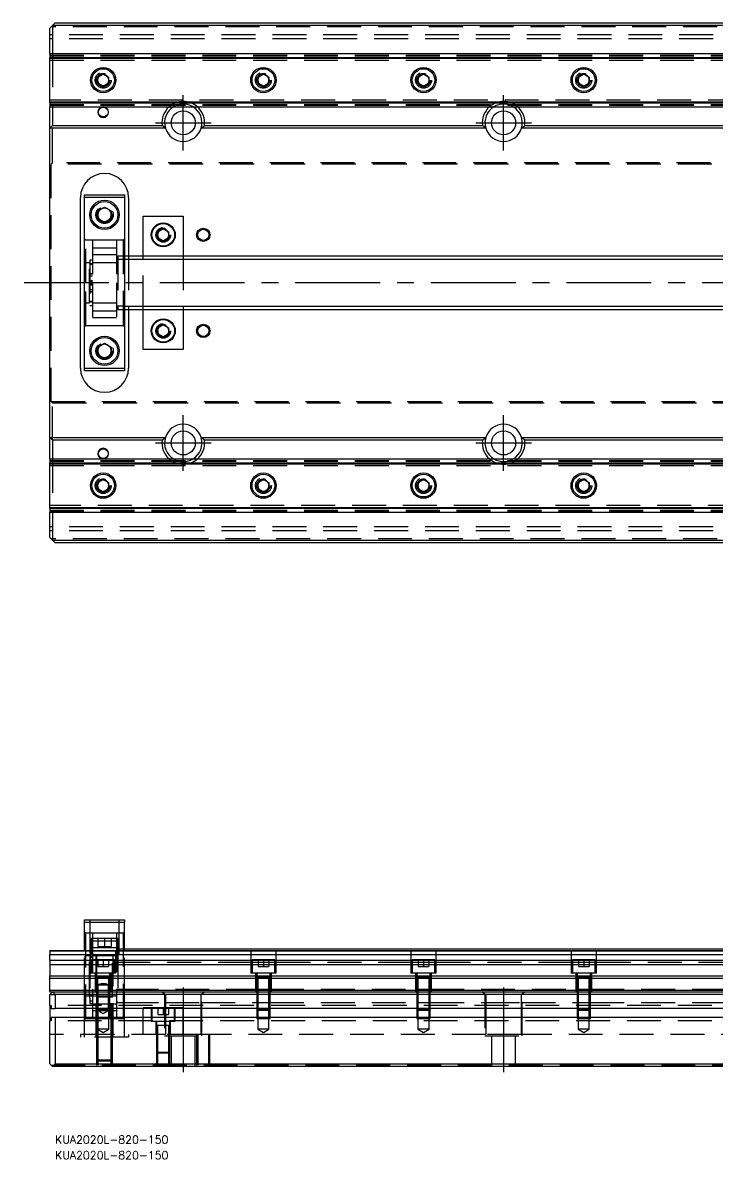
# Model space of a CAD drawing. Extents: x -10 to 1021, y -329 to 120.
# Drawn here: x -10.1 to 250, y -328.5 to 97.5 of the extents above; entities that cross this region are included whole.
import ezdxf

# ---------------------------------------------------------------- set-up
doc = ezdxf.new("R2010")
doc.units = 0
doc.linetypes.add('CENTER', pattern=[50.8, 31.75, -6.35, 6.35, -6.35])
doc.linetypes.add('DASHED', pattern=[19.05, 12.7, -6.35])
doc.layers.get('0').update_dxf_attribs({"linetype": 'CONTINUOUS'})
doc.layers.add('CENTER', color=1, linetype='CENTER')
doc.styles.get("Standard").update_dxf_attribs({"font": 'txt.shx', "height": 3, "bigfont": 'bigfont.shx'})

# ---------------------------------------------------------------- blocks, each defined once
blk = doc.blocks.new('*U2')
at = {"color": 7, "linetype": 'CONTINUOUS'}
blk.add_text('KUA2020L-820-150', height=3, dxfattribs=at).set_placement((1.99, -322.65))
blk = doc.blocks.new('*U3')
at = {"color": 7, "linetype": 'CONTINUOUS'}
blk.add_text('KUA2020L-820-150', height=3, dxfattribs=at).set_placement((1.99, -328.5))

msp = doc.modelspace()

# ---------------------------------------------------------------- linework, layer by layer
at = {"color": 7, "linetype": 'CONTINUOUS'}
for p, q in [((1, 96.5), (0, 95.5)), ((0, 86), (0, 95.5)), ((2, 97.5), (1, 96.5)), ((1, 96.5), (1, 86)), ((335, 96.5), (1, 96.5)), ((2, 97.5), (335, 97.5)), ((0, 86), (0, 84.48)), ((0, 86), (335, 86)), ((0, 84.48), (327.73, 84.48)), ((0, 84.2), (0, 84.48)), ((0, 84.2), (327.05, 84.2)), ((0, 67.8), (0, 84.2)), ((18, 77.15), (20, 78.31)), ((18, 74.85), (18, 77.15)), ((20, 78.31), (22, 77.15)), ((22, 77.15), (22, 74.85)), ((78, 77.15), (80, 78.31)), ((78, 74.85), (78, 77.15)), ((80, 78.31), (82, 77.15)), ((82, 77.15), (82, 74.85)), ((138, 77.15), (140, 78.31)), ((138, 74.85), (138, 77.15)), ((140, 78.31), (142, 77.15)), ((142, 77.15), (142, 74.85)), ((198, 77.15), (200, 78.31)), ((198, 74.85), (198, 77.15)), ((200, 78.31), (202, 77.15)), ((202, 77.15), (202, 74.85)), ((20, 73.69), (18, 74.85)), ((22, 74.85), (20, 73.69)), ((80, 73.69), (78, 74.85)), ((82, 74.85), (80, 73.69)), ((140, 73.69), (138, 74.85)), ((142, 74.85), (140, 73.69)), ((200, 73.69), (198, 74.85)), ((202, 74.85), (200, 73.69)), ((0, 67.52), (0, 67.8)), ((0, 67.8), (335, 67.8)), ((0, 67.52), (0, 66)), ((0, 67.52), (335, 67.52)), ((0, 58), (0, 66)), ((0, 66), (335, 66)), ((1, 66), (1, 59)), ((0, 58), (1, 59)), ((0, -58), (0, 58)), ((43.29, 58), (0, 58)), ((1, 59), (42.06, 59)), ((43.29, 58), (42.06, 59)), ((56.71, 58), (57.94, 59)), ((163.29, 58), (56.71, 58)), ((57.94, 59), (162.06, 59)), ((163.29, 58), (162.06, 59)), ((176.71, 58), (177.94, 59)), ((283.29, 58), (176.71, 58)), ((177.94, 59), (282.06, 59)), ((11.5, -32), (11.5, 32)), ((13, 32), (13, 33)), ((13, 33), (28, 33)), ((28, 32), (13, 32)), ((13, -32), (13, 32)), ((28, 33), (28, 32)), ((28, 32), (28, -32)), ((29.5, 32), (29.5, 10)), ((18, 26.94), (20.5, 28.39)), ((18, 24.06), (18, 26.94)), ((20.5, 28.39), (23, 26.94)), ((23, 26.94), (23, 24.06)), ((20.5, 22.61), (18, 24.06)), ((23, 24.06), (20.5, 22.61)), ((35, 25), (50, 25)), ((35, 10), (35, 25)), ((50, 25), (50, 10)), ((40.5, 19.15), (42.5, 20.31)), ((40.5, 16.85), (40.5, 19.15)), ((42.5, 20.31), (44.5, 19.15)), ((44.5, 19.15), (44.5, 16.85)), ((42.5, 15.69), (40.5, 16.85)), ((44.5, 16.85), (42.5, 15.69)), ((335, 10), (28, 10)), ((28, -10), (335, -10)), ((29.5, -10), (29.5, -32)), ((35, -25), (35, -10)), ((50, -10), (50, -25)), ((40.5, -16.85), (42.5, -15.69)), ((40.5, -19.15), (40.5, -16.85)), ((42.5, -15.69), (44.5, -16.85)), ((44.5, -16.85), (44.5, -19.15)), ((42.5, -20.31), (40.5, -19.15)), ((44.5, -19.15), (42.5, -20.31)), ((18, -24.06), (20.5, -22.61)), ((18, -26.94), (18, -24.06)), ((20.5, -22.61), (23, -24.06)), ((23, -24.06), (23, -26.94)), ((50, -25), (35, -25)), ((20.5, -28.39), (18, -26.94)), ((23, -26.94), (20.5, -28.39)), ((13, -32), (28, -32)), ((13, -33), (13, -32)), ((28, -33), (13, -33)), ((28, -32), (28, -33)), ((0, -66), (0, -58)), ((0, -58), (43.29, -58)), ((1, -59), (0, -58)), ((42.06, -59), (1, -59)), ((1, -59), (1, -66)), ((42.06, -59), (43.29, -58)), ((56.71, -58), (163.29, -58)), ((57.94, -59), (56.71, -58)), ((162.06, -59), (57.94, -59)), ((162.06, -59), (163.29, -58)), ((176.71, -58), (283.29, -58)), ((177.94, -59), (176.71, -58)), ((282.06, -59), (177.94, -59)), ((0, -66), (0, -67.52)), ((0, -66), (335, -66)), ((0, -67.52), (335, -67.52)), ((0, -67.8), (0, -67.52)), ((0, -67.8), (335, -67.8)), ((0, -84.2), (0, -67.8)), ((18, -74.85), (20, -73.69)), ((18, -77.15), (18, -74.85)), ((20, -73.69), (22, -74.85)), ((22, -74.85), (22, -77.15)), ((78, -74.85), (80, -73.69)), ((78, -77.15), (78, -74.85)), ((80, -73.69), (82, -74.85)), ((82, -74.85), (82, -77.15)), ((138, -74.85), (140, -73.69)), ((138, -77.15), (138, -74.85)), ((140, -73.69), (142, -74.85)), ((142, -74.85), (142, -77.15)), ((198, -74.85), (200, -73.69)), ((198, -77.15), (198, -74.85)), ((200, -73.69), (202, -74.85)), ((202, -74.85), (202, -77.15)), ((20, -78.31), (18, -77.15)), ((22, -77.15), (20, -78.31)), ((80, -78.31), (78, -77.15)), ((82, -77.15), (80, -78.31)), ((140, -78.31), (138, -77.15)), ((142, -77.15), (140, -78.31)), ((200, -78.31), (198, -77.15)), ((202, -77.15), (200, -78.31)), ((0, -84.48), (0, -84.2)), ((0, -84.2), (327.05, -84.2)), ((0, -84.48), (0, -86)), ((0, -84.48), (327.73, -84.48)), ((0, -95.5), (0, -86)), ((0, -86), (335, -86)), ((1, -86), (1, -96.5)), ((0, -95.5), (1, -96.5)), ((1, -96.5), (2, -97.5)), ((1, -96.5), (335, -96.5)), ((335, -97.5), (2, -97.5)), ((13, -239.72), (13, -238.72)), ((13, -238.72), (28, -238.72)), ((13, -250.23), (13, -239.72)), ((28, -239.72), (13, -239.72)), ((28, -238.72), (28, -239.72)), ((28, -250.23), (28, -239.72)), ((0, -250.39), (0, -250.23)), ((0, -250.23), (335.5, -250.23)), ((0, -250.39), (0, -251.79)), ((0, -250.39), (335.5, -250.39)), ((335.5, -249.72), (28, -249.72)), ((0, -251.79), (335.5, -251.79)), ((0, -253.86), (0, -251.79)), ((0, -253.86), (335.5, -253.86)), ((0, -253.86), (0, -255.48)), ((0, -255.48), (0, -259.78)), ((0, -255.48), (335.5, -255.48)), ((0, -259.78), (335.5, -259.78)), ((0, -260.63), (0, -259.78)), ((0, -260.63), (820, -260.63)), ((0, -265.13), (0, -260.63)), ((0, -265.72), (0, -265.13)), ((0, -265.13), (820, -265.13)), ((0, -266.72), (1, -265.72)), ((0, -265.72), (1, -265.72)), ((0, -270.87), (0, -266.72)), ((1, -265.72), (819, -265.72)), ((1, -265.72), (2, -266.72)), ((818, -266.72), (2, -266.72)), ((2, -266.72), (2, -272.02)), ((0, -270.87), (0, -272.02)), ((0, -270.87), (0.5, -270.87)), ((0, -272.02), (0, -275.42)), ((0.5, -272.02), (0, -272.02)), ((0.5, -270.87), (0.5, -272.02)), ((0.5, -272.02), (2, -272.02)), ((818, -272.02), (2, -272.02)), ((0, -275.42), (0, -276.57)), ((0, -275.42), (0.5, -275.42)), ((0.5, -276.57), (0, -276.57)), ((0, -292.72), (0, -276.57)), ((2, -275.42), (0.5, -275.42)), ((0.5, -275.42), (0.5, -276.57)), ((818, -275.42), (2, -275.42)), ((2, -275.42), (2, -292.72)), ((1, -293.72), (0, -292.72)), ((2, -292.72), (1, -293.72)), ((819, -293.72), (1, -293.72)), ((2, -292.72), (818, -292.72))]:
    msp.add_line(p, q, dxfattribs=at)
at = {"color": 3, "linetype": 'DASHED'}
for p, q in [((345.2, 96), (0.5, 96)), ((820, 93), (0, 93)), ((820, 91.5), (0, 91.5)), ((0, 85.4), (820, 85.4)), ((1, 86), (1, 66)), ((0, 85.15), (335, 85.15)), ((0, 84.42), (335.5, 84.42)), ((0, 83.5), (335.5, 83.5)), ((17.5, 76), (17.53, 76.37)), ((77.5, 76), (77.53, 76.37)), ((137.5, 76), (137.53, 76.37)), ((197.5, 76), (197.53, 76.37)), ((335.5, 68.5), (0, 68.5)), ((0, 67.58), (335.5, 67.58)), ((0, 66.85), (335, 66.85)), ((0, 66.6), (820, 66.6)), ((1, 45), (1, 59)), ((1, 45), (0.5, 44.5)), ((0.5, -44.5), (0.5, 44.5)), ((819.5, 44.5), (0.5, 44.5)), ((819, 45), (1, 45)), ((23.48, 25.86), (23.5, 25.5)), ((40, 18), (40.02, 18.3)), ((13.5, 16), (13, 16.5)), ((16, 16), (13.5, 16)), ((13.5, 0), (13.5, 16)), ((25, 16), (16, 16)), ((16, 16), (16, 0)), ((25, 13.02), (16, 13.02)), ((27.5, 16), (25, 16)), ((25, 16), (25, 0)), ((28, 16.5), (27.5, 16)), ((27.5, 16), (27.5, -16)), ((16, 8.55), (15, 8.55)), ((15, 8.55), (15, -8.55)), ((25, 10.48), (16, 10.48)), ((25.5, 10), (25, 9.5)), ((28, 8.75), (25, 8.75)), ((28, 10), (25.5, 10)), ((25.5, 10), (25.5, -10)), ((29.5, 10), (29.5, -10)), ((35, -10), (35, 10)), ((50, 10), (50, -10)), ((13.5, 7.5), (13, 7)), ((14.85, 7.5), (13.5, 7.5)), ((14.85, -7.5), (14.85, 7.5)), ((15, 7.15), (14.85, 7.15)), ((16, 7.15), (15, 7.15)), ((16, 6.9), (15, 6.9)), ((24.7, 7.5), (16, 7.5)), ((25, 7.5), (24.7, 7.5)), ((13.5, -16), (13.5, 0)), ((16, 3.4), (15, 3.4)), ((15, 3.4), (16, 3.4)), ((16, 2.55), (15, 2.55)), ((15, 0.85), (16, 0.85)), ((15, 0.43), (16, 0.43)), ((16, 0), (16, -16)), ((25, 0), (25, -16)), ((15, -0.43), (16, -0.43)), ((16, -0.85), (15, -0.85)), ((15, -2.55), (16, -2.55)), ((15, -3.4), (16, -3.4)), ((16, -3.4), (15, -3.4)), ((13, -7), (13.5, -7.5)), ((13.5, -7.5), (14.85, -7.5)), ((14.85, -7.15), (15, -7.15)), ((15, -6.9), (16, -6.9)), ((15, -7.15), (16, -7.15)), ((16, -7.5), (24.7, -7.5)), ((24.7, -7.5), (25, -7.5)), ((15, -8.55), (16, -8.55)), ((16, -10.48), (25, -10.48)), ((28, -8.75), (25, -8.75)), ((25, -9.5), (25.5, -10)), ((25.5, -10), (28, -10)), ((13, -16.5), (13.5, -16)), ((13.5, -16), (16, -16)), ((16, -13.02), (25, -13.02)), ((16, -16), (25, -16)), ((25, -16), (27.5, -16)), ((27.5, -16), (28, -16.5)), ((40, -18), (40.02, -17.7)), ((17.5, -25.5), (17.52, -25.15)), ((0.5, -44.5), (819.5, -44.5)), ((0.5, -44.5), (1, -45)), ((1, -59), (1, -45)), ((1, -45), (819, -45)), ((0, -66.6), (820, -66.6)), ((0, -66.85), (335, -66.85)), ((0, -67.58), (335.5, -67.58)), ((1, -66), (1, -86)), ((0, -68.5), (335.5, -68.5)), ((17.5, -76), (17.53, -75.59)), ((77.5, -76), (77.53, -75.59)), ((137.5, -76), (137.53, -75.59)), ((197.5, -76), (197.53, -75.59)), ((335.5, -83.5), (0, -83.5)), ((0, -84.42), (335.5, -84.42)), ((0, -85.15), (335, -85.15)), ((0, -85.4), (820, -85.4)), ((820, -91.5), (0, -91.5)), ((820, -93), (0, -93)), ((345.2, -96), (0.5, -96)), ((15, -238.72), (15, -251.72)), ((26, -251.72), (26, -238.72)), ((13.5, -243.72), (13, -243.22)), ((16, -243.72), (13.5, -243.72)), ((13.5, -275.73), (13.5, -243.72)), ((15.5, -245.72), (15.5, -251.72)), ((25.5, -245.72), (15.5, -245.72)), ((16, -243.72), (16, -245.72)), ((25, -243.72), (16, -243.72)), ((16, -245.72), (16, -275.73)), ((25, -246.7), (16, -246.7)), ((18, -245.72), (18, -248.72)), ((20.5, -245.72), (20.5, -248.72)), ((23, -245.72), (23, -248.72)), ((25, -243.72), (25, -245.72)), ((27.5, -243.72), (25, -243.72)), ((25, -245.72), (25, -275.73)), ((25.5, -251.72), (25.5, -245.72)), ((28, -243.22), (27.5, -243.72)), ((27.5, -243.72), (27.5, -275.73)), ((13, -265.72), (13, -250.23)), ((16, -250.62), (15, -250.62)), ((15.25, -250.23), (15.25, -258.72)), ((25, -249.25), (16, -249.25)), ((18, -248.72), (20.5, -248.72)), ((20.5, -248.72), (23, -248.72)), ((24.75, -258.72), (24.75, -250.23)), ((25.5, -249.72), (25, -250.23)), ((28, -249.72), (25.5, -249.72)), ((28, -265.72), (28, -250.23)), ((75.25, -250.23), (75.25, -258.72)), ((84.75, -258.72), (84.75, -250.23)), ((135.25, -250.23), (135.25, -258.72)), ((144.75, -258.72), (144.75, -250.23)), ((195.25, -250.23), (195.25, -258.72)), ((204.75, -258.72), (204.75, -250.23)), ((13.5, -252.22), (13, -252.72)), ((14.85, -252.22), (13.5, -252.22)), ((14.85, -267.23), (14.85, -252.22)), ((16, -252.57), (14.85, -252.57)), ((15, -251.72), (15, -266.59)), ((15, -251.72), (26, -251.72)), ((16, -252.82), (15, -252.82)), ((15.75, -253.72), (15.75, -258.72)), ((24.25, -253.72), (15.75, -253.72)), ((24.7, -252.22), (16, -252.22)), ((24.7, -252.22), (16, -252.22)), ((17.25, -251.72), (17.25, -282.72)), ((17.5, -251.72), (17.5, -258.72)), ((18, -253.72), (18, -256.22)), ((20, -253.72), (20, -256.22)), ((22, -253.72), (22, -256.22)), ((23.5, -267.73), (23.5, -251.72)), ((23.75, -282.72), (23.75, -251.72)), ((24.25, -258.72), (24.25, -253.72)), ((25, -252.22), (24.7, -252.22)), ((28, -254.72), (25, -254.72)), ((25.5, -251.72), (25.5, -269.72)), ((75.75, -254.72), (28, -254.72)), ((75.75, -253.72), (75.75, -258.72)), ((84.25, -253.72), (75.75, -253.72)), ((84.25, -254.72), (75.75, -254.72)), ((78, -253.72), (78, -256.22)), ((80, -253.72), (80, -256.22)), ((82, -253.72), (82, -256.22)), ((84.25, -258.72), (84.25, -253.72)), ((135.75, -254.72), (84.25, -254.72)), ((135.75, -253.72), (135.75, -258.72)), ((144.25, -253.72), (135.75, -253.72)), ((144.25, -254.72), (135.75, -254.72)), ((138, -253.72), (138, -256.22)), ((140, -253.72), (140, -256.22)), ((142, -253.72), (142, -256.22)), ((144.25, -258.72), (144.25, -253.72)), ((195.75, -254.72), (144.25, -254.72)), ((195.75, -253.72), (195.75, -258.72)), ((204.25, -253.72), (195.75, -253.72)), ((204.25, -254.72), (195.75, -254.72)), ((198, -253.72), (198, -256.22)), ((200, -253.72), (200, -256.22)), ((202, -253.72), (202, -256.22)), ((204.25, -258.72), (204.25, -253.72)), ((255.75, -254.72), (204.25, -254.72)), ((24.75, -258.72), (15.25, -258.72)), ((17, -258.72), (17, -265.72)), ((17.5, -258.72), (17.5, -260.32)), ((18, -256.22), (20, -256.22)), ((20, -256.22), (22, -256.22)), ((22.5, -260.32), (22.5, -258.72)), ((23, -265.72), (23, -258.72)), ((84.75, -258.72), (75.25, -258.72)), ((77, -258.72), (77, -265.72)), ((77.5, -258.72), (77.5, -260.32)), ((78, -256.22), (80, -256.22)), ((80, -256.22), (82, -256.22)), ((82.5, -260.32), (82.5, -258.72)), ((83, -265.72), (83, -258.72)), ((144.75, -258.72), (135.25, -258.72)), ((137, -258.72), (137, -265.72)), ((137.5, -258.72), (137.5, -260.32)), ((138, -256.22), (140, -256.22)), ((140, -256.22), (142, -256.22)), ((142.5, -260.32), (142.5, -258.72)), ((143, -265.72), (143, -258.72)), ((204.75, -258.72), (195.25, -258.72)), ((197, -258.72), (197, -265.72)), ((197.5, -258.72), (197.5, -260.32)), ((198, -256.22), (200, -256.22)), ((200, -256.22), (202, -256.22)), ((202.5, -260.32), (202.5, -258.72)), ((203, -265.72), (203, -258.72)), ((22.5, -260.32), (17.5, -260.32)), ((17.5, -260.32), (17.5, -265.72)), ((17.5, -260.32), (17.5, -260.32)), ((17.5, -260.32), (17.5, -260.33)), ((17.9, -260.32), (17.9, -265.72)), ((18, -263.22), (18, -265.72)), ((22, -263.22), (18, -263.22)), ((20.06, -262.72), (19.94, -262.72)), ((22, -265.72), (22, -263.22)), ((22.1, -265.72), (22.1, -260.32)), ((22.5, -260.32), (22.5, -260.32)), ((22.5, -265.72), (22.5, -260.32)), ((22.5, -260.33), (22.5, -260.32)), ((82.5, -260.32), (77.5, -260.32)), ((77.5, -260.32), (77.5, -260.33)), ((77.5, -260.32), (77.5, -265.72)), ((77.5, -260.32), (77.5, -260.32)), ((77.9, -260.32), (77.9, -265.72)), ((82.1, -265.72), (82.1, -260.32)), ((82.5, -260.33), (82.5, -260.32)), ((82.5, -260.32), (82.5, -260.32)), ((82.5, -265.72), (82.5, -260.32)), ((142.5, -260.32), (137.5, -260.32)), ((142.5, -260.32), (137.5, -260.32)), ((137.5, -260.32), (137.5, -265.72)), ((137.5, -260.32), (137.5, -260.32)), ((137.5, -260.32), (137.5, -260.33)), ((137.9, -260.32), (137.9, -265.72)), ((142.1, -265.72), (142.1, -260.32)), ((142.5, -260.32), (142.5, -260.32)), ((142.5, -265.72), (142.5, -260.32)), ((142.5, -260.33), (142.5, -260.32)), ((202.5, -260.32), (197.5, -260.32)), ((202.5, -260.32), (197.5, -260.32)), ((197.5, -260.32), (197.5, -260.33)), ((197.5, -260.32), (197.5, -265.72)), ((197.5, -260.32), (197.5, -260.32)), ((197.9, -260.32), (197.9, -265.72)), ((202.1, -265.72), (202.1, -260.32)), ((202.5, -260.33), (202.5, -260.32)), ((202.5, -260.32), (202.5, -260.32)), ((202.5, -265.72), (202.5, -260.32)), ((0, -266.72), (2, -266.72)), ((13, -272.02), (13, -265.72)), ((13, -266.72), (13.5, -267.23)), ((13.5, -267.23), (14.85, -267.23)), ((14.85, -266.87), (16, -266.87)), ((15, -268.16), (15, -266.59)), ((15, -266.61), (16, -266.61)), ((15, -266.61), (16, -266.61)), ((16, -267.4), (15, -267.4)), ((15, -268.16), (15, -269.92)), ((16, -267.23), (24.7, -267.23)), ((16, -267.23), (24.7, -267.23)), ((17.5, -265.72), (17.5, -272.02)), ((17.5, -265.72), (17.5, -272.02)), ((23.5, -267.72), (17.5, -267.72)), ((23.5, -267.72), (17.5, -267.72)), ((17.9, -265.72), (17.9, -272.02)), ((18, -265.72), (18, -272.02)), ((22, -272.02), (22, -265.72)), ((22.1, -272.02), (22.1, -265.72)), ((22.5, -272.02), (22.5, -265.72)), ((22.5, -272.02), (22.5, -265.72)), ((23, -282.72), (23, -267.72)), ((23.5, -282.72), (23.5, -267.72)), ((24.7, -267.23), (25, -267.23)), ((25, -264.72), (28, -264.72)), ((28, -264.72), (77.5, -264.72)), ((28, -272.02), (28, -265.72)), ((42, -265.72), (43, -266.72)), ((42.06, -265.72), (43.29, -266.72)), ((43, -266.72), (43, -282.22)), ((43.29, -266.72), (43.29, -272.02)), ((57.94, -265.72), (56.71, -266.72)), ((56.71, -272.02), (56.71, -266.72)), ((57, -266.72), (58, -265.72)), ((57, -282.22), (57, -266.72)), ((77.5, -264.72), (77.9, -264.72)), ((77.5, -265.72), (77.5, -272.02)), ((77.5, -265.72), (77.5, -272.02)), ((77.9, -264.72), (82.1, -264.72)), ((77.9, -265.72), (77.9, -272.02)), ((82.1, -264.72), (82.5, -264.72)), ((82.1, -272.02), (82.1, -265.72)), ((82.5, -264.72), (137.5, -264.72)), ((82.5, -272.02), (82.5, -265.72)), ((82.5, -272.02), (82.5, -265.72)), ((137.5, -264.72), (137.9, -264.72)), ((137.5, -265.72), (137.5, -272.02)), ((137.5, -265.72), (137.5, -272.02)), ((137.9, -264.72), (142.1, -264.72)), ((137.9, -265.72), (137.9, -272.02)), ((142.1, -264.72), (142.5, -264.72)), ((142.1, -272.02), (142.1, -265.72)), ((142.5, -264.72), (197.5, -264.72)), ((142.5, -272.02), (142.5, -265.72)), ((142.5, -272.02), (142.5, -265.72)), ((162, -265.72), (163, -266.72)), ((162.06, -265.72), (163.29, -266.72)), ((163, -266.72), (163, -282.22)), ((163.29, -266.72), (163.29, -272.02)), ((177.94, -265.72), (176.71, -266.72)), ((176.71, -272.02), (176.71, -266.72)), ((177, -266.72), (178, -265.72)), ((177, -282.22), (177, -266.72)), ((197.5, -264.72), (197.9, -264.72)), ((197.5, -265.72), (197.5, -272.02)), ((197.5, -265.72), (197.5, -272.02)), ((197.9, -264.72), (202.1, -264.72)), ((197.9, -265.72), (197.9, -272.02)), ((202.1, -264.72), (202.5, -264.72)), ((202.1, -272.02), (202.1, -265.72)), ((202.5, -264.72), (257.5, -264.72)), ((202.5, -272.02), (202.5, -265.72)), ((202.5, -272.02), (202.5, -265.72)), ((819.5, -270.87), (0.5, -270.87)), ((13, -275.42), (13, -272.02)), ((15, -269.1), (16, -269.1)), ((15, -269.92), (15, -270.11)), ((15, -270.11), (16, -270.11)), ((16, -270.2), (25, -270.2)), ((17.5, -272.02), (17.5, -272.33)), ((17.5, -272.02), (17.5, -272.33)), ((17.5, -272.33), (17.9, -272.73)), ((17.5, -272.33), (22.5, -272.33)), ((17.5, -272.33), (17.5, -275.42)), ((17.9, -272.02), (17.9, -272.73)), ((18, -272.02), (18, -272.09)), ((18, -272.09), (18, -272.73)), ((18, -272.09), (18.17, -272.73)), ((22, -272.09), (18, -272.09)), ((21.83, -272.73), (22, -272.09)), ((22, -272.09), (22, -272.02)), ((22, -272.73), (22, -272.09)), ((22.1, -272.73), (22.1, -272.02)), ((22.1, -272.73), (22.5, -272.33)), ((22.5, -272.33), (22.5, -272.02)), ((22.5, -272.33), (22.5, -272.02)), ((22.5, -275.42), (22.5, -272.33)), ((25, -269.22), (25.5, -269.72)), ((25.5, -269.72), (28, -269.72)), ((28, -269.72), (43.29, -269.72)), ((28, -275.42), (28, -272.02)), ((35, -272.02), (35, -271.72)), ((43.29, -271.72), (35, -271.72)), ((35, -275.42), (35, -272.02)), ((38, -271.72), (38, -276.72)), ((38.25, -271.72), (38.25, -272.02)), ((38.25, -272.02), (38.25, -275.42)), ((40.5, -271.72), (40.5, -274.22)), ((42.5, -271.72), (42.5, -274.22)), ((43.29, -269.72), (56.71, -269.72)), ((50, -271.72), (43.29, -271.72)), ((43.29, -272.02), (43.29, -275.42)), ((44.5, -271.72), (44.5, -274.22)), ((46.75, -272.02), (46.75, -271.72)), ((46.75, -275.42), (46.75, -272.02)), ((47, -276.72), (47, -271.72)), ((50, -272.02), (50, -271.72)), ((50, -275.42), (50, -272.02)), ((56.71, -269.72), (77.5, -269.72)), ((56.71, -275.42), (56.71, -272.02)), ((77.5, -269.72), (77.9, -269.72)), ((77.5, -272.02), (77.5, -272.33)), ((77.5, -272.02), (77.5, -272.33)), ((77.5, -272.33), (77.9, -272.73)), ((77.5, -272.33), (82.5, -272.33)), ((77.5, -272.33), (77.5, -275.42)), ((77.9, -269.72), (82.1, -269.72)), ((77.9, -272.02), (77.9, -272.73)), ((82.1, -269.72), (82.5, -269.72)), ((82.1, -272.73), (82.1, -272.02)), ((82.1, -272.73), (82.5, -272.33)), ((82.5, -269.72), (137.5, -269.72)), ((82.5, -272.33), (82.5, -272.02)), ((82.5, -272.33), (82.5, -272.02)), ((82.5, -275.42), (82.5, -272.33)), ((137.5, -269.72), (137.9, -269.72)), ((137.5, -272.02), (137.5, -272.33)), ((137.5, -272.02), (137.5, -272.33)), ((137.5, -272.33), (137.9, -272.73)), ((137.5, -272.33), (142.5, -272.33)), ((137.5, -272.33), (137.5, -275.42)), ((137.9, -269.72), (142.1, -269.72)), ((137.9, -272.02), (137.9, -272.73)), ((142.1, -269.72), (142.5, -269.72)), ((142.1, -272.73), (142.1, -272.02)), ((142.1, -272.73), (142.5, -272.33)), ((142.5, -269.72), (163.29, -269.72)), ((142.5, -272.33), (142.5, -272.02)), ((142.5, -272.33), (142.5, -272.02)), ((142.5, -275.42), (142.5, -272.33)), ((163.29, -269.72), (176.71, -269.72)), ((163.29, -272.02), (163.29, -275.42)), ((176.71, -269.72), (197.5, -269.72)), ((176.71, -275.42), (176.71, -272.02)), ((197.5, -269.72), (197.9, -269.72)), ((197.5, -272.02), (197.5, -272.33)), ((197.5, -272.02), (197.5, -272.33)), ((197.5, -272.33), (197.9, -272.73)), ((197.5, -272.33), (202.5, -272.33)), ((197.5, -272.33), (197.5, -275.42)), ((197.9, -269.72), (202.1, -269.72)), ((197.9, -272.02), (197.9, -272.73)), ((202.1, -269.72), (202.5, -269.72)), ((202.1, -272.73), (202.1, -272.02)), ((202.1, -272.73), (202.5, -272.33)), ((202.5, -269.72), (257.5, -269.72)), ((202.5, -272.33), (202.5, -272.02)), ((202.5, -272.33), (202.5, -272.02)), ((202.5, -275.42), (202.5, -272.33)), ((819.5, -276.57), (0.5, -276.57)), ((13, -282.72), (13, -275.42)), ((13, -276.22), (13.5, -275.73)), ((13.5, -275.73), (16, -275.73)), ((16, -272.75), (25, -272.75)), ((16, -275.73), (17.5, -275.73)), ((16, -275.73), (17.5, -275.73)), ((17.5, -275.42), (17.5, -275.73)), ((17.5, -275.73), (22.5, -275.73)), ((17.5, -275.73), (17.5, -282.72)), ((22.1, -272.73), (17.9, -272.73)), ((17.9, -272.73), (17.9, -275.73)), ((17.9, -275.73), (17.9, -279.72)), ((18, -272.73), (20, -273.88)), ((18, -272.73), (18, -282.72)), ((20, -273.88), (22, -272.73)), ((22.1, -275.73), (22.1, -272.73)), ((22.1, -279.72), (22.1, -275.73)), ((22.5, -275.73), (22.5, -275.42)), ((22.5, -275.73), (25, -275.73)), ((22.5, -275.73), (25, -275.73)), ((25, -275.73), (27.5, -275.73)), ((27.5, -275.73), (28, -276.22)), ((28, -282.72), (28, -275.42)), ((35, -281.72), (35, -275.42)), ((38, -276.72), (47, -276.72)), ((38.25, -275.42), (38.25, -276.72)), ((39.75, -276.72), (39.75, -281.72)), ((40, -276.72), (40, -278.32)), ((40.5, -274.22), (42.5, -274.22)), ((42.5, -274.22), (44.5, -274.22)), ((43.29, -275.42), (43.29, -281.72)), ((45, -278.32), (45, -276.72)), ((45.25, -281.72), (45.25, -276.72)), ((46.75, -276.72), (46.75, -275.42)), ((50, -281.72), (50, -275.42)), ((56.71, -281.72), (56.71, -275.42)), ((77.5, -275.42), (77.5, -275.73)), ((77.5, -275.73), (82.5, -275.73)), ((82.1, -272.73), (77.9, -272.73)), ((77.9, -272.73), (77.9, -275.73)), ((77.9, -275.73), (77.9, -279.72)), ((82.1, -275.73), (82.1, -272.73)), ((82.1, -279.72), (82.1, -275.73)), ((82.5, -275.73), (82.5, -275.42)), ((137.5, -275.42), (137.5, -275.73)), ((137.5, -275.73), (142.5, -275.73)), ((142.1, -272.73), (137.9, -272.73)), ((137.9, -272.73), (137.9, -275.73)), ((137.9, -275.73), (137.9, -279.72)), ((142.1, -275.73), (142.1, -272.73)), ((142.1, -279.72), (142.1, -275.73)), ((142.5, -275.73), (142.5, -275.42)), ((163.29, -275.42), (163.29, -281.72)), ((176.71, -281.72), (176.71, -275.42)), ((197.5, -275.42), (197.5, -275.73)), ((197.5, -275.73), (202.5, -275.73)), ((202.1, -272.73), (197.9, -272.73)), ((197.9, -272.73), (197.9, -275.73)), ((197.9, -275.73), (197.9, -279.72)), ((202.1, -275.73), (202.1, -272.73)), ((202.1, -279.72), (202.1, -275.73)), ((202.5, -275.73), (202.5, -275.42)), ((17.9, -279.72), (20, -280.94)), ((22.1, -279.72), (17.9, -279.72)), ((20, -280.94), (22.1, -279.72)), ((40, -278.32), (40, -278.33)), ((40, -278.32), (40, -281.72)), ((40, -278.32), (40, -278.32)), ((43.29, -278.32), (40, -278.32)), ((45, -278.32), (40, -278.32)), ((40.4, -278.32), (40.4, -281.72)), ((45, -278.32), (43.29, -278.32)), ((44.6, -281.72), (44.6, -278.32)), ((45, -278.33), (45, -278.32)), ((45, -278.32), (45, -278.32)), ((45, -281.72), (45, -278.32)), ((77.9, -279.72), (80, -280.94)), ((82.1, -279.72), (77.9, -279.72)), ((80, -280.94), (82.1, -279.72)), ((137.9, -279.72), (140, -280.94)), ((142.1, -279.72), (137.9, -279.72)), ((140, -280.94), (142.1, -279.72)), ((197.9, -279.72), (200, -280.94)), ((202.1, -279.72), (197.9, -279.72)), ((200, -280.94), (202.1, -279.72)), ((43.29, -281.72), (0, -281.72)), ((11.5, -281.72), (11.5, -282.72)), ((29.5, -282.72), (11.5, -282.72)), ((17.5, -282.72), (17.5, -291.23)), ((17.5, -282.72), (17.5, -291.23)), ((18, -282.72), (18, -291.73)), ((23, -291.73), (23, -282.72)), ((23.5, -291.23), (23.5, -282.72)), ((23.5, -291.23), (23.5, -282.72)), ((29.5, -281.72), (29.5, -282.72)), ((40, -281.72), (40, -288.33)), ((40, -281.72), (40, -288.33)), ((40.4, -281.72), (40.4, -288.73)), ((43, -282.22), (57, -282.22)), ((56.71, -281.72), (43.29, -281.72)), ((44.6, -288.73), (44.6, -281.72)), ((45, -288.33), (45, -281.72)), ((45, -288.33), (45, -281.72)), ((45.5, -282.22), (45.5, -293.72)), ((54.5, -293.72), (54.5, -282.22)), ((55, -281.72), (55, -293.22)), ((55.4, -281.72), (55.4, -293.22)), ((163.29, -281.72), (56.71, -281.72)), ((59.6, -293.22), (59.6, -281.72)), ((60, -293.22), (60, -281.72)), ((163, -282.22), (177, -282.22)), ((176.71, -281.72), (163.29, -281.72)), ((165.5, -282.22), (165.5, -293.72)), ((174.5, -293.72), (174.5, -282.22)), ((283.29, -281.72), (176.71, -281.72)), ((40, -288.33), (40.4, -288.73)), ((40, -288.33), (45, -288.33)), ((40, -288.33), (40, -293.22)), ((44.6, -288.73), (40.4, -288.73)), ((40.4, -288.73), (40.4, -293.22)), ((44.6, -288.73), (45, -288.33)), ((44.6, -293.22), (44.6, -288.73)), ((45, -293.22), (45, -288.33)), ((0.5, -293.22), (819.5, -293.22)), ((17.5, -291.23), (18, -291.73)), ((17.5, -291.23), (23.5, -291.23)), ((17.5, -291.23), (17.5, -293.22)), ((23, -291.73), (18, -291.73)), ((18, -291.73), (18, -293.22)), ((23, -291.73), (23.5, -291.23)), ((23, -293.22), (23, -291.73)), ((23.5, -293.22), (23.5, -291.23))]:
    msp.add_line(p, q, dxfattribs=at)
at = {"color": 3, "linetype": 'CONTINUOUS'}
for p, q in [((335, 8.75), (28, 8.75)), ((28, -8.75), (335, -8.75))]:
    msp.add_line(p, q, dxfattribs=at)
at = {"color": 7, "linetype": 'CONTINUOUS'}
for centre, radius in [((20, 76), 4.75), ((20, 76), 4.25), ((80, 76), 4.75), ((80, 76), 4.25), ((140, 76), 4.75), ((140, 76), 4.25), ((200, 76), 4.75), ((200, 76), 4.25), ((50, 60), 4.5), ((170, 60), 4.5), ((20.5, 25.5), 5.5), ((20.5, 25.5), 5), ((42.5, 18), 4.5), ((42.5, 18), 4.25), ((57.5, 18), 2.1), ((42.5, -18), 4.5), ((42.5, -18), 4.25), ((57.5, -18), 2.1), ((20.5, -25.5), 5.5), ((20.5, -25.5), 5), ((50, -60), 4.5), ((170, -60), 4.5), ((20, -76), 4.75), ((20, -76), 4.25), ((80, -76), 4.75), ((80, -76), 4.25), ((140, -76), 4.75), ((140, -76), 4.25), ((200, -76), 4.75), ((200, -76), 4.25)]:
    msp.add_circle(centre, radius, dxfattribs=at)
at = {"color": 3, "linetype": 'DASHED'}
for centre, radius in [((20, 76), 3), ((20, 76), 2.5), ((80, 76), 3), ((80, 76), 2.5), ((140, 76), 3), ((140, 76), 2.5), ((200, 76), 3), ((200, 76), 2.5), ((20.5, 25.5), 3.25), ((20.5, 25.5), 3), ((42.5, 18), 2.75), ((42.5, 18), 2.5), ((42.5, -18), 2.75), ((42.5, -18), 2.5), ((20.5, -25.5), 3.25), ((20.5, -25.5), 3), ((20, -76), 3), ((20, -76), 2.5), ((80, -76), 3), ((80, -76), 2.5), ((140, -76), 3), ((140, -76), 2.5), ((200, -76), 3), ((200, -76), 2.5)]:
    msp.add_circle(centre, radius, dxfattribs=at)
at = {"color": 3, "linetype": 'CONTINUOUS'}
for centre, radius in [((20, 64), 1.83), ((57.5, 18), 2.5), ((57.5, -18), 2.5), ((20, -64), 1.83)]:
    msp.add_circle(centre, radius, dxfattribs=at)
at = {"color": 3, "linetype": 'DASHED'}
for centre, radius, start, end in [((20, 76), 2.1, 137.7528, 162.2472), ((20, 76), 2.1, 102.2472, 137.7528), ((20, 76), 2.1, 77.7528, 102.2472), ((20, 76), 2.1, 42.2472, 77.7528), ((20, 76), 2.1, 17.7528, 42.2472), ((80, 76), 2.1, 137.7528, 162.2472), ((80, 76), 2.1, 102.2472, 137.7528), ((80, 76), 2.1, 77.7528, 102.2472), ((80, 76), 2.1, 42.2472, 77.7528), ((80, 76), 2.1, 17.7528, 42.2472), ((140, 76), 2.1, 137.7528, 162.2472), ((140, 76), 2.1, 102.2472, 137.7528), ((140, 76), 2.1, 77.7528, 102.2472), ((140, 76), 2.1, 42.2472, 77.7528), ((140, 76), 2.1, 17.7528, 42.2472), ((200, 76), 2.1, 137.7528, 162.2472), ((200, 76), 2.1, 102.2472, 137.7528), ((200, 76), 2.1, 77.7528, 102.2472), ((200, 76), 2.1, 42.2472, 77.7528), ((200, 76), 2.1, 17.7528, 42.2472), ((20, 76), 2.1, 162.2472, 180), ((20, 76), 2.1, 180, 197.7528), ((20, 76), 2.1, 197.7528, 222.2472), ((20, 76), 2.1, 222.2472, 257.7528), ((20, 76), 2.1, 257.7528, 282.2472), ((20, 76), 2.1, 282.2472, 317.7528), ((20, 76), 2.1, 317.7528, 342.2472), ((20, 76), 2.1, 342.2472, 17.7528), ((80, 76), 2.1, 162.2472, 180), ((80, 76), 2.1, 180, 197.7528), ((80, 76), 2.1, 197.7528, 222.2472), ((80, 76), 2.1, 222.2472, 257.7528), ((80, 76), 2.1, 257.7528, 282.2472), ((80, 76), 2.1, 282.2472, 317.7528), ((80, 76), 2.1, 317.7528, 342.2472), ((80, 76), 2.1, 342.2472, 17.7528), ((140, 76), 2.1, 162.2472, 180), ((140, 76), 2.1, 180, 197.7528), ((140, 76), 2.1, 197.7528, 222.2472), ((140, 76), 2.1, 222.2472, 257.7528), ((140, 76), 2.1, 257.7528, 282.2472), ((140, 76), 2.1, 282.2472, 317.7528), ((140, 76), 2.1, 317.7528, 342.2472), ((140, 76), 2.1, 342.2472, 17.7528), ((200, 76), 2.1, 162.2472, 180), ((200, 76), 2.1, 180, 197.7528), ((200, 76), 2.1, 197.7528, 222.2472), ((200, 76), 2.1, 222.2472, 257.7528), ((200, 76), 2.1, 257.7528, 282.2472), ((200, 76), 2.1, 282.2472, 317.7528), ((200, 76), 2.1, 317.7528, 342.2472), ((200, 76), 2.1, 342.2472, 17.7528), ((50, 60), 8, 48.5904, 131.4096), ((50, 60), 7, 58.9973, 121.0027), ((170, 60), 8, 48.5904, 131.4096), ((170, 60), 7, 58.9973, 121.0027), ((20.5, 25.5), 2.5, 120, 180), ((20.5, 25.5), 2.5, 60, 120), ((20.5, 25.5), 2.5, 0, 60), ((20.5, 25.5), 2.5, 180, 240), ((20.5, 25.5), 2.5, 240, 300), ((20.5, 25.5), 2.5, 300, 0), ((42.5, 18), 2.1, 162.2472, 180), ((42.5, 18), 2.1, 180, 197.7528), ((42.5, 18), 2.1, 137.7528, 162.2472), ((42.5, 18), 2.1, 197.7528, 222.2472), ((42.5, 18), 2.1, 102.2472, 137.7528), ((42.5, 18), 2.1, 77.7528, 102.2472), ((42.5, 18), 2.1, 42.2472, 77.7528), ((42.5, 18), 2.1, 17.7528, 42.2472), ((42.5, 18), 2.1, 317.7528, 342.2472), ((42.5, 18), 2.1, 342.2472, 17.7528), ((42.5, 18), 2.1, 222.2472, 257.7528), ((42.5, 18), 2.1, 257.7528, 282.2472), ((42.5, 18), 2.1, 282.2472, 317.7528), ((24.7, 7.8), 0.3, 270, 360), ((24.7, -7.8), 0.3, 0, 90), ((42.5, -18), 2.1, 137.7528, 162.2472), ((42.5, -18), 2.1, 102.2472, 137.7528), ((42.5, -18), 2.1, 77.7528, 102.2472), ((42.5, -18), 2.1, 42.2472, 77.7528), ((42.5, -18), 2.1, 17.7528, 42.2472), ((42.5, -18), 2.1, 162.2472, 180), ((42.5, -18), 2.1, 180, 197.7528), ((42.5, -18), 2.1, 197.7528, 222.2472), ((42.5, -18), 2.1, 222.2472, 257.7528), ((42.5, -18), 2.1, 257.7528, 282.2472), ((42.5, -18), 2.1, 282.2472, 317.7528), ((42.5, -18), 2.1, 317.7528, 342.2472), ((42.5, -18), 2.1, 342.2472, 17.7528), ((20.5, -25.5), 2.5, 120, 180), ((20.5, -25.5), 2.5, 180, 240), ((20.5, -25.5), 2.5, 60, 120), ((20.5, -25.5), 2.5, 0, 60), ((20.5, -25.5), 2.5, 300, 0), ((20.5, -25.5), 2.5, 240, 300), ((50, -60), 8, 228.5904, 311.4096), ((50, -60), 7, 238.9973, 301.0027), ((170, -60), 8, 228.5904, 311.4096), ((170, -60), 7, 238.9973, 301.0027), ((20, -76), 2.1, 162.2472, 180), ((20, -76), 2.1, 180, 197.7528), ((20, -76), 2.1, 137.7528, 162.2472), ((20, -76), 2.1, 197.7528, 222.2472), ((20, -76), 2.1, 102.2472, 137.7528), ((20, -76), 2.1, 77.7528, 102.2472), ((20, -76), 2.1, 42.2472, 77.7528), ((20, -76), 2.1, 17.7528, 42.2472), ((20, -76), 2.1, 317.7528, 342.2472), ((20, -76), 2.1, 342.2472, 17.7528), ((80, -76), 2.1, 162.2472, 180), ((80, -76), 2.1, 180, 197.7528), ((80, -76), 2.1, 137.7528, 162.2472), ((80, -76), 2.1, 197.7528, 222.2472), ((80, -76), 2.1, 102.2472, 137.7528), ((80, -76), 2.1, 77.7528, 102.2472), ((80, -76), 2.1, 42.2472, 77.7528), ((80, -76), 2.1, 17.7528, 42.2472), ((80, -76), 2.1, 317.7528, 342.2472), ((80, -76), 2.1, 342.2472, 17.7528), ((140, -76), 2.1, 162.2472, 180), ((140, -76), 2.1, 180, 197.7528), ((140, -76), 2.1, 137.7528, 162.2472), ((140, -76), 2.1, 197.7528, 222.2472), ((140, -76), 2.1, 102.2472, 137.7528), ((140, -76), 2.1, 77.7528, 102.2472), ((140, -76), 2.1, 42.2472, 77.7528), ((140, -76), 2.1, 17.7528, 42.2472), ((140, -76), 2.1, 317.7528, 342.2472), ((140, -76), 2.1, 342.2472, 17.7528), ((200, -76), 2.1, 162.2472, 180), ((200, -76), 2.1, 180, 197.7528), ((200, -76), 2.1, 137.7528, 162.2472), ((200, -76), 2.1, 197.7528, 222.2472), ((200, -76), 2.1, 102.2472, 137.7528), ((200, -76), 2.1, 77.7528, 102.2472), ((200, -76), 2.1, 42.2472, 77.7528), ((200, -76), 2.1, 17.7528, 42.2472), ((200, -76), 2.1, 317.7528, 342.2472), ((200, -76), 2.1, 342.2472, 17.7528), ((20, -76), 2.1, 222.2472, 257.7528), ((20, -76), 2.1, 257.7528, 282.2472), ((20, -76), 2.1, 282.2472, 317.7528), ((80, -76), 2.1, 222.2472, 257.7528), ((80, -76), 2.1, 257.7528, 282.2472), ((80, -76), 2.1, 282.2472, 317.7528), ((140, -76), 2.1, 222.2472, 257.7528), ((140, -76), 2.1, 257.7528, 282.2472), ((140, -76), 2.1, 282.2472, 317.7528), ((200, -76), 2.1, 222.2472, 257.7528), ((200, -76), 2.1, 257.7528, 282.2472), ((200, -76), 2.1, 282.2472, 317.7528), ((24.7, -251.92), 0.3, 270, 360), ((19.94, -266.72), 4, 90, 118.9695), ((20.06, -266.72), 4, 61.0305, 90), ((24.7, -267.53), 0.3, 0, 90)]:
    msp.add_arc(centre, radius, start, end, dxfattribs=at)
at = {"color": 7, "linetype": 'CONTINUOUS'}
for centre, radius, start, end in [((20, 64), 2, 180, 90), ((20, 64), 2, 90, 180), ((50, 60), 8, 131.4096, 187.1808), ((50, 60), 7, 121.0027, 196.6015), ((50, 60), 7, 343.3985, 58.9973), ((50, 60), 8, 352.8192, 48.5904), ((170, 60), 8, 131.4096, 187.1808), ((170, 60), 7, 121.0027, 196.6015), ((170, 60), 7, 343.3985, 58.9973), ((170, 60), 8, 352.8192, 48.5904), ((50, 60), 7, 196.6015, 343.3985), ((170, 60), 7, 196.6015, 343.3985), ((20.5, 32), 9, 0, 180), ((20.5, -32), 9, 180, 0), ((50, -60), 7, 16.6015, 163.3985), ((170, -60), 7, 16.6015, 163.3985), ((50, -60), 8, 172.8192, 228.5904), ((50, -60), 7, 163.3985, 238.9973), ((50, -60), 7, 301.0027, 16.6015), ((50, -60), 8, 311.4096, 7.1808), ((170, -60), 8, 172.8192, 228.5904), ((170, -60), 7, 163.3985, 238.9973), ((170, -60), 7, 301.0027, 16.6015), ((170, -60), 8, 311.4096, 7.1808), ((20, -64), 2, 270, 180), ((20, -64), 2, 180, 270)]:
    msp.add_arc(centre, radius, start, end, dxfattribs=at)
at = {"layer": 'CENTER', "color": 1, "linetype": 'CENTER'}
for p, q in [((50, 49.6), (50, 70.4)), ((170, 49.6), (170, 70.4)), ((39.6, 60), (60.4, 60)), ((159.6, 60), (180.4, 60)), ((885.72, 0), (-10.14, 0)), ((50, -70.4), (50, -49.6)), ((170, -70.4), (170, -49.6)), ((39.6, -60), (60.4, -60)), ((159.6, -60), (180.4, -60)), ((50, -264.07), (50, -296.87)), ((170, -264.07), (170, -296.87))]:
    msp.add_line(p, q, dxfattribs=at)

# ---------------------------------------------------------------- block references
at = {"color": 7, "linetype": 'CONTINUOUS'}
for name in ['*U2', '*U3']:
    msp.add_blockref(name, (0, 0), dxfattribs=at)

doc.saveas('drawing.dxf')
